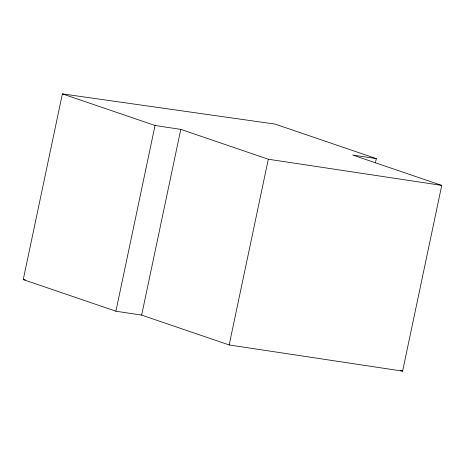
<?xml version="1.0" encoding="UTF-8"?>
<svg xmlns="http://www.w3.org/2000/svg" width="465" height="465" viewBox="0 0 465 465"><rect width="100%" height="100%" fill="white"/><g stroke="black" fill="none" stroke-linecap="round" stroke-linejoin="round"><path stroke-width="0.7" d="M376.319 158.612L352.673 155.031L441.75 185.401L402.609 371.122L229.169 344.96L141.651 315.107L115.901 311.213L23.25 279.599L62.391 93.878L275.082 124.097L376.319 158.612L375.424 162.866M115.901 311.213L155.037 125.486L62.391 93.878M141.651 315.107L180.786 129.38L155.037 125.486M229.169 344.96L268.311 159.233L180.786 129.38M23.25 279.599L25.406 279.907M268.311 159.233L441.75 185.401M400.557 370.425L402.609 371.122"/></g></svg>
